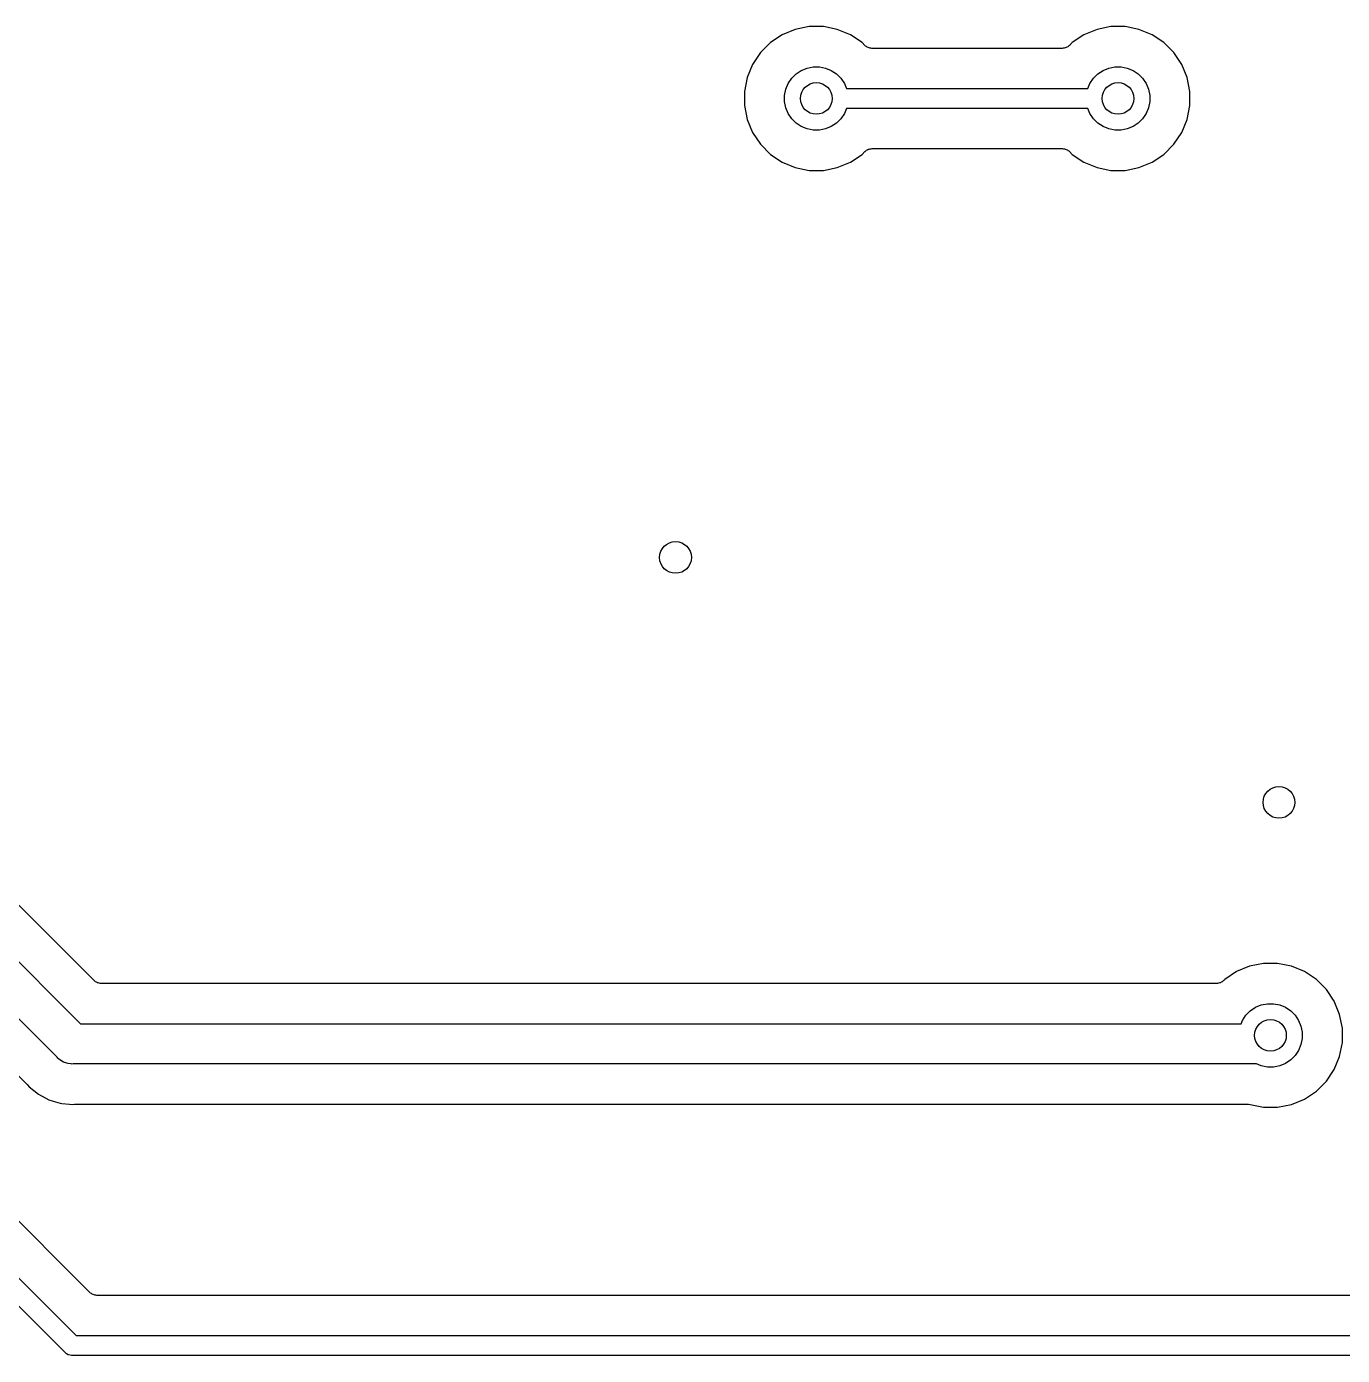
# Model space of a CAD drawing. Extents: x 0.71 to 5.18, y -2.28 to -0.62.
# Drawn here: x 3.397 to 4.052, y -2.265 to -1.604 of the extents above; entities that cross this region are included whole.
import ezdxf

# ---------------------------------------------------------------- set-up
doc = ezdxf.new("R2010")
doc.units = 0
doc.header["$MEASUREMENT"] = 0
doc.layers.add('BLACK', color=7, linetype='CONTINUOUS')

msp = doc.modelspace()

# ---------------------------------------------------------------- linework, layer by layer
at = {"layer": 'BLACK', "linetype": 'CONTINUOUS'}
for p, q in [((3.78648, -1.60425), (3.77957, -1.60563)), ((3.79352, -1.60425), (3.78648, -1.60425)), ((3.80043, -1.60563), (3.79352, -1.60425)), ((3.93648, -1.60425), (3.92957, -1.60563)), ((3.94352, -1.60425), (3.93648, -1.60425)), ((3.95043, -1.60563), (3.94352, -1.60425)), ((3.77307, -1.60832), (3.76721, -1.61223)), ((3.77957, -1.60563), (3.77307, -1.60832)), ((3.80693, -1.60832), (3.80043, -1.60563)), ((3.81279, -1.61223), (3.80693, -1.60832)), ((3.92307, -1.60832), (3.91721, -1.61223)), ((3.92957, -1.60563), (3.92307, -1.60832)), ((3.95693, -1.60832), (3.95043, -1.60563)), ((3.96279, -1.61223), (3.95693, -1.60832)), ((3.76223, -1.61721), (3.75832, -1.62307)), ((3.76721, -1.61223), (3.76223, -1.61721)), ((3.81417, -1.61361), (3.81279, -1.61223)), ((3.81453, -1.61391), (3.81417, -1.61361)), ((3.81488, -1.6142), (3.81453, -1.61391)), ((3.8149, -1.61422), (3.81488, -1.6142)), ((3.81492, -1.61423), (3.8149, -1.61422)), ((3.81533, -1.61445), (3.81492, -1.61423)), ((3.81574, -1.61467), (3.81533, -1.61445)), ((3.81576, -1.61468), (3.81574, -1.61467)), ((3.81578, -1.61469), (3.81576, -1.61468)), ((3.81622, -1.61483), (3.81578, -1.61469)), ((3.81667, -1.61497), (3.81622, -1.61483)), ((3.81669, -1.61497), (3.81667, -1.61497)), ((3.81672, -1.61498), (3.81669, -1.61497)), ((3.81717, -1.61503), (3.81672, -1.61498)), ((3.81764, -1.61508), (3.81717, -1.61503)), ((3.81769, -1.61508), (3.81764, -1.61508)), ((3.81771, -1.61508), (3.81769, -1.61508)), ((3.81769, -1.61508), (3.81769, -1.61508)), ((3.81769, -1.61508), (3.81769, -1.61508)), ((3.91229, -1.61508), (3.81771, -1.61508)), ((3.91275, -1.61503), (3.91229, -1.61508)), ((3.91321, -1.61499), (3.91275, -1.61503)), ((3.91324, -1.61499), (3.91321, -1.61499)), ((3.91327, -1.61498), (3.91324, -1.61499)), ((3.91371, -1.61485), (3.91327, -1.61498)), ((3.91415, -1.61472), (3.91371, -1.61485)), ((3.91418, -1.61471), (3.91415, -1.61472)), ((3.9142, -1.6147), (3.91418, -1.61471)), ((3.91461, -1.61448), (3.9142, -1.6147)), ((3.91502, -1.61427), (3.91461, -1.61448)), ((3.91504, -1.61426), (3.91502, -1.61427)), ((3.91506, -1.61424), (3.91504, -1.61426)), ((3.91542, -1.61395), (3.91506, -1.61424)), ((3.91578, -1.61366), (3.91542, -1.61395)), ((3.91582, -1.61363), (3.91578, -1.61366)), ((3.91583, -1.61361), (3.91582, -1.61363)), ((3.91582, -1.61363), (3.91582, -1.61363)), ((3.91582, -1.61363), (3.91582, -1.61363)), ((3.91721, -1.61223), (3.91583, -1.61361)), ((3.96777, -1.61721), (3.96279, -1.61223)), ((3.97168, -1.62307), (3.96777, -1.61721)), ((3.75832, -1.62307), (3.75563, -1.62957)), ((3.78254, -1.62604), (3.78541, -1.62486)), ((3.78541, -1.62486), (3.78845, -1.62425)), ((3.78845, -1.62425), (3.79155, -1.62425)), ((3.79155, -1.62425), (3.79459, -1.62486)), ((3.79459, -1.62486), (3.79746, -1.62604)), ((3.93254, -1.62604), (3.93541, -1.62486)), ((3.93541, -1.62486), (3.93845, -1.62425)), ((3.93845, -1.62425), (3.94155, -1.62425)), ((3.94155, -1.62425), (3.94459, -1.62486)), ((3.94459, -1.62486), (3.94746, -1.62604)), ((3.97437, -1.62957), (3.97168, -1.62307)), ((3.75563, -1.62957), (3.75425, -1.63648)), ((3.77604, -1.63254), (3.77777, -1.62996)), ((3.77777, -1.62996), (3.77996, -1.62777)), ((3.77996, -1.62777), (3.78254, -1.62604)), ((3.79746, -1.62604), (3.80004, -1.62777)), ((3.80004, -1.62777), (3.80223, -1.62996)), ((3.80223, -1.62996), (3.80396, -1.63254)), ((3.92604, -1.63254), (3.92777, -1.62996)), ((3.92777, -1.62996), (3.92996, -1.62777)), ((3.92996, -1.62777), (3.93254, -1.62604)), ((3.94746, -1.62604), (3.95004, -1.62777)), ((3.95004, -1.62777), (3.95223, -1.62996)), ((3.95223, -1.62996), (3.95396, -1.63254)), ((3.97575, -1.63648), (3.97437, -1.62957)), ((3.75425, -1.63648), (3.75425, -1.64352)), ((3.77425, -1.63845), (3.77486, -1.63541)), ((3.77425, -1.64155), (3.77425, -1.63845)), ((3.77486, -1.63541), (3.77604, -1.63254)), ((3.80396, -1.63254), (3.80501, -1.63508)), ((3.80501, -1.63508), (3.92499, -1.63508)), ((3.92499, -1.63508), (3.92604, -1.63254)), ((3.95396, -1.63254), (3.95514, -1.63541)), ((3.95514, -1.63541), (3.95575, -1.63845)), ((3.95575, -1.63845), (3.95575, -1.64155)), ((3.97575, -1.64352), (3.97575, -1.63648)), ((3.75425, -1.64352), (3.75563, -1.65043)), ((3.77486, -1.64459), (3.77425, -1.64155)), ((3.77604, -1.64746), (3.77486, -1.64459)), ((3.80501, -1.64492), (3.80396, -1.64746)), ((3.92499, -1.64492), (3.80501, -1.64492)), ((3.92604, -1.64746), (3.92499, -1.64492)), ((3.95514, -1.64459), (3.95396, -1.64746)), ((3.95575, -1.64155), (3.95514, -1.64459)), ((3.97437, -1.65043), (3.97575, -1.64352)), ((3.75563, -1.65043), (3.75832, -1.65693)), ((3.77777, -1.65004), (3.77604, -1.64746)), ((3.77996, -1.65223), (3.77777, -1.65004)), ((3.80223, -1.65004), (3.80004, -1.65223)), ((3.80396, -1.64746), (3.80223, -1.65004)), ((3.92777, -1.65004), (3.92604, -1.64746)), ((3.92996, -1.65223), (3.92777, -1.65004)), ((3.95223, -1.65004), (3.95004, -1.65223)), ((3.95396, -1.64746), (3.95223, -1.65004)), ((3.97168, -1.65693), (3.97437, -1.65043)), ((3.75832, -1.65693), (3.76223, -1.66279)), ((3.78254, -1.65396), (3.77996, -1.65223)), ((3.78541, -1.65514), (3.78254, -1.65396)), ((3.78845, -1.65575), (3.78541, -1.65514)), ((3.79155, -1.65575), (3.78845, -1.65575)), ((3.79459, -1.65514), (3.79155, -1.65575)), ((3.79746, -1.65396), (3.79459, -1.65514)), ((3.80004, -1.65223), (3.79746, -1.65396)), ((3.93254, -1.65396), (3.92996, -1.65223)), ((3.93541, -1.65514), (3.93254, -1.65396)), ((3.93845, -1.65575), (3.93541, -1.65514)), ((3.94155, -1.65575), (3.93845, -1.65575)), ((3.94459, -1.65514), (3.94155, -1.65575)), ((3.94746, -1.65396), (3.94459, -1.65514)), ((3.95004, -1.65223), (3.94746, -1.65396)), ((3.96777, -1.66279), (3.97168, -1.65693)), ((3.76223, -1.66279), (3.76721, -1.66777)), ((3.81724, -1.66497), (3.81771, -1.66492)), ((3.81771, -1.66492), (3.91229, -1.66492)), ((3.91229, -1.66492), (3.91231, -1.66492)), ((3.91231, -1.66492), (3.91231, -1.66492)), ((3.91231, -1.66492), (3.91231, -1.66492)), ((3.91231, -1.66492), (3.91236, -1.66492)), ((3.91236, -1.66492), (3.91282, -1.66497)), ((3.96279, -1.66777), (3.96777, -1.66279)), ((3.76721, -1.66777), (3.77307, -1.67168)), ((3.80693, -1.67168), (3.81279, -1.66777)), ((3.81279, -1.66777), (3.81417, -1.66639)), ((3.81417, -1.66639), (3.81418, -1.66637)), ((3.81418, -1.66637), (3.81422, -1.66634)), ((3.81418, -1.66637), (3.81418, -1.66637)), ((3.81418, -1.66637), (3.81418, -1.66637)), ((3.81422, -1.66634), (3.81458, -1.66605)), ((3.81458, -1.66605), (3.81494, -1.66576)), ((3.81494, -1.66576), (3.81496, -1.66574)), ((3.81496, -1.66574), (3.81498, -1.66573)), ((3.81498, -1.66573), (3.81539, -1.66552)), ((3.81539, -1.66552), (3.8158, -1.6653)), ((3.8158, -1.6653), (3.81582, -1.66529)), ((3.81582, -1.66529), (3.81585, -1.66528)), ((3.81585, -1.66528), (3.81629, -1.66515)), ((3.81629, -1.66515), (3.81673, -1.66502)), ((3.81673, -1.66502), (3.81676, -1.66501)), ((3.81676, -1.66501), (3.81679, -1.66501)), ((3.81679, -1.66501), (3.81724, -1.66497)), ((3.91282, -1.66497), (3.91328, -1.66502)), ((3.91328, -1.66502), (3.91331, -1.66503)), ((3.91331, -1.66503), (3.91333, -1.66503)), ((3.91333, -1.66503), (3.91378, -1.66517)), ((3.91378, -1.66517), (3.91422, -1.66531)), ((3.91422, -1.66531), (3.91424, -1.66532)), ((3.91424, -1.66532), (3.91426, -1.66533)), ((3.91426, -1.66533), (3.91467, -1.66555)), ((3.91467, -1.66555), (3.91508, -1.66577)), ((3.91508, -1.66577), (3.9151, -1.66578)), ((3.9151, -1.66578), (3.91512, -1.6658)), ((3.91512, -1.6658), (3.91547, -1.66609)), ((3.91547, -1.66609), (3.91583, -1.66639)), ((3.91583, -1.66639), (3.91721, -1.66777)), ((3.91721, -1.66777), (3.92307, -1.67168)), ((3.95693, -1.67168), (3.96279, -1.66777)), ((3.77307, -1.67168), (3.77957, -1.67437)), ((3.77957, -1.67437), (3.78648, -1.67575)), ((3.78648, -1.67575), (3.79352, -1.67575)), ((3.79352, -1.67575), (3.80043, -1.67437)), ((3.80043, -1.67437), (3.80693, -1.67168)), ((3.92307, -1.67168), (3.92957, -1.67437)), ((3.92957, -1.67437), (3.93648, -1.67575)), ((3.93648, -1.67575), (3.94352, -1.67575)), ((3.94352, -1.67575), (3.95043, -1.67437)), ((3.95043, -1.67437), (3.95693, -1.67168)), ((3.43096, -2.07854), (3.18243, -1.83)), ((3.16742, -1.84328), (3.42414, -2.1)), ((3.41258, -2.11672), (3.15586, -1.86)), ((3.27325, -2.00568), (3.39757, -2.13)), ((3.42886, -2.23361), (3.24476, -2.04952)), ((3.22575, -2.05879), (3.42204, -2.25508)), ((3.41635, -2.26331), (3.22257, -2.06953)), ((3.99888, -2.07413), (3.99303, -2.07805)), ((4.00539, -2.07144), (3.99888, -2.07413)), ((4.01229, -2.07007), (4.00539, -2.07144)), ((4.01933, -2.07007), (4.01229, -2.07007)), ((4.02624, -2.07144), (4.01933, -2.07007)), ((4.03275, -2.07413), (4.02624, -2.07144)), ((4.0386, -2.07805), (4.03275, -2.07413)), ((3.43132, -2.07883), (3.43096, -2.07854)), ((3.43167, -2.07913), (3.43132, -2.07883)), ((3.4317, -2.07914), (3.43167, -2.07913)), ((3.43172, -2.07915), (3.4317, -2.07914)), ((3.43212, -2.07937), (3.43172, -2.07915)), ((3.43253, -2.0796), (3.43212, -2.07937)), ((3.43255, -2.0796), (3.43253, -2.0796)), ((3.43258, -2.07962), (3.43255, -2.0796)), ((3.43302, -2.07975), (3.43258, -2.07962)), ((3.43346, -2.07989), (3.43302, -2.07975)), ((3.43348, -2.07989), (3.43346, -2.07989)), ((3.43351, -2.0799), (3.43348, -2.07989)), ((3.43397, -2.07995), (3.43351, -2.0799)), ((3.43443, -2.08), (3.43397, -2.07995)), ((3.43448, -2.08), (3.43443, -2.08)), ((3.4345, -2.08), (3.43448, -2.08)), ((3.43448, -2.08), (3.43448, -2.08)), ((3.43448, -2.08), (3.43448, -2.08)), ((3.989, -2.08), (3.4345, -2.08)), ((3.98946, -2.07995), (3.989, -2.08)), ((3.98992, -2.07991), (3.98946, -2.07995)), ((3.98994, -2.07991), (3.98992, -2.07991)), ((3.98997, -2.0799), (3.98994, -2.07991)), ((3.99041, -2.07977), (3.98997, -2.0799)), ((3.99086, -2.07964), (3.99041, -2.07977)), ((3.99088, -2.07963), (3.99086, -2.07964)), ((3.99091, -2.07962), (3.99088, -2.07963)), ((3.99131, -2.07941), (3.99091, -2.07962)), ((3.99172, -2.07919), (3.99131, -2.07941)), ((3.99174, -2.07918), (3.99172, -2.07919)), ((3.99177, -2.07916), (3.99174, -2.07918)), ((3.99212, -2.07887), (3.99177, -2.07916)), ((3.99249, -2.07858), (3.99212, -2.07887)), ((3.99252, -2.07855), (3.99249, -2.07858)), ((3.99254, -2.07854), (3.99252, -2.07855)), ((3.99252, -2.07855), (3.99252, -2.07855)), ((3.99252, -2.07855), (3.99252, -2.07855)), ((3.99303, -2.07805), (3.99254, -2.07854)), ((4.04358, -2.08303), (4.0386, -2.07805)), ((4.04749, -2.08888), (4.04358, -2.08303)), ((4.00358, -2.09577), (4.00577, -2.09358)), ((4.00577, -2.09358), (4.00835, -2.09186)), ((4.00835, -2.09186), (4.01122, -2.09067)), ((4.01122, -2.09067), (4.01426, -2.09007)), ((4.01426, -2.09007), (4.01736, -2.09007)), ((4.01736, -2.09007), (4.02041, -2.09067)), ((4.02041, -2.09067), (4.02327, -2.09186)), ((4.02327, -2.09186), (4.02585, -2.09358)), ((4.02585, -2.09358), (4.02805, -2.09577)), ((4.05019, -2.09539), (4.04749, -2.08888)), ((3.42414, -2.1), (4.00118, -2.1)), ((4.00118, -2.1), (4.00186, -2.09835)), ((4.00186, -2.09835), (4.00358, -2.09577)), ((4.02805, -2.09577), (4.02977, -2.09835)), ((4.02977, -2.09835), (4.03096, -2.10122)), ((4.05156, -2.10229), (4.05019, -2.09539)), ((4.03096, -2.10122), (4.03156, -2.10426)), ((4.03156, -2.10736), (4.03096, -2.11041)), ((4.03156, -2.10426), (4.03156, -2.10736)), ((4.05156, -2.10933), (4.05156, -2.10229)), ((4.02977, -2.11327), (4.02805, -2.11585)), ((4.03096, -2.11041), (4.02977, -2.11327)), ((4.05019, -2.11624), (4.05156, -2.10933)), ((3.41289, -2.11711), (3.41258, -2.11672)), ((3.41328, -2.11742), (3.41289, -2.11711)), ((3.41442, -2.11835), (3.41328, -2.11742)), ((3.41328, -2.11742), (3.41328, -2.11742)), ((3.41577, -2.11908), (3.41442, -2.11835)), ((3.41615, -2.11928), (3.41577, -2.11908)), ((3.41804, -2.11986), (3.41615, -2.11928)), ((3.41951, -2.12), (3.41804, -2.11986)), ((3.42, -2.12005), (3.41951, -2.12)), ((3.41951, -2.12), (3.41951, -2.12)), ((3.42049, -2.12), (3.42, -2.12005)), ((4.00891, -2.12), (3.42049, -2.12)), ((4.01122, -2.12096), (4.00891, -2.12)), ((4.02327, -2.11977), (4.02041, -2.12096)), ((4.02585, -2.11805), (4.02327, -2.11977)), ((4.02805, -2.11585), (4.02585, -2.11805)), ((4.04749, -2.12275), (4.05019, -2.11624)), ((4.01426, -2.12156), (4.01122, -2.12096)), ((4.01736, -2.12156), (4.01426, -2.12156)), ((4.02041, -2.12096), (4.01736, -2.12156)), ((4.04358, -2.1286), (4.04749, -2.12275)), ((3.39757, -2.13), (3.39762, -2.13005)), ((3.39762, -2.13005), (3.39775, -2.13021)), ((3.39775, -2.13021), (3.3979, -2.13036)), ((3.3979, -2.13036), (3.39868, -2.13132)), ((3.39868, -2.13132), (3.40325, -2.13506)), ((4.03275, -2.13749), (4.0386, -2.13358)), ((4.0386, -2.13358), (4.04358, -2.1286)), ((3.40325, -2.13506), (3.40846, -2.13785)), ((3.40846, -2.13785), (3.41059, -2.13849)), ((3.41059, -2.13849), (3.41412, -2.13957)), ((3.41412, -2.13957), (3.41494, -2.13965)), ((3.41494, -2.13965), (3.41494, -2.13965)), ((3.41494, -2.13965), (3.41877, -2.14002)), ((3.41877, -2.14002), (3.41877, -2.14002)), ((3.41877, -2.14002), (3.42, -2.14015)), ((3.42, -2.14015), (3.42123, -2.14002)), ((3.42123, -2.14002), (3.4213, -2.14002)), ((3.4213, -2.14002), (3.42151, -2.14002)), ((3.42151, -2.14002), (3.42172, -2.14)), ((3.42172, -2.14), (4.00395, -2.14)), ((4.00395, -2.14), (4.00396, -2.14)), ((4.00396, -2.14), (4.00396, -2.14)), ((4.00396, -2.14), (4.00396, -2.14)), ((4.00396, -2.14), (4.00402, -2.14)), ((4.00402, -2.14), (4.00447, -2.14005)), ((4.00447, -2.14005), (4.00493, -2.1401)), ((4.00493, -2.1401), (4.01229, -2.14156)), ((4.01933, -2.14156), (4.02624, -2.14019)), ((4.02624, -2.14019), (4.03275, -2.13749)), ((4.01229, -2.14156), (4.01933, -2.14156)), ((3.42922, -2.23391), (3.42886, -2.23361)), ((3.42957, -2.2342), (3.42922, -2.23391)), ((3.42959, -2.23422), (3.42957, -2.2342)), ((3.42961, -2.23423), (3.42959, -2.23422)), ((3.43002, -2.23445), (3.42961, -2.23423)), ((3.43042, -2.23467), (3.43002, -2.23445)), ((3.43045, -2.23468), (3.43042, -2.23467)), ((3.43047, -2.23469), (3.43045, -2.23468)), ((3.43091, -2.23483), (3.43047, -2.23469)), ((3.43135, -2.23497), (3.43091, -2.23483)), ((3.43138, -2.23497), (3.43135, -2.23497)), ((3.43141, -2.23498), (3.43138, -2.23497)), ((3.43187, -2.23503), (3.43141, -2.23498)), ((3.43232, -2.23508), (3.43187, -2.23503)), ((3.43238, -2.23508), (3.43232, -2.23508)), ((3.43239, -2.23508), (3.43238, -2.23508)), ((3.43238, -2.23508), (3.43238, -2.23508)), ((3.43238, -2.23508), (3.43238, -2.23508)), ((4.60761, -2.23508), (3.43239, -2.23508)), ((3.42204, -2.25508), (4.61796, -2.25508)), ((3.4165, -2.2635), (3.41635, -2.26331)), ((3.41669, -2.26365), (3.4165, -2.2635)), ((3.41725, -2.26411), (3.41669, -2.26365)), ((3.41811, -2.26457), (3.41725, -2.26411)), ((3.41904, -2.26485), (3.41811, -2.26457)), ((3.41976, -2.26492), (3.41904, -2.26485)), ((3.42, -2.26494), (3.41976, -2.26492)), ((3.41976, -2.26492), (3.41976, -2.26492)), ((3.42024, -2.26492), (3.42, -2.26494)), ((4.61976, -2.26492), (3.42024, -2.26492))]:
    msp.add_line(p, q, dxfattribs=at)
at = {"layer": 'BLACK'}
for centre in [(3.79, -1.64), (3.94, -1.64), (3.72, -1.86821), (4.02, -1.99), (4.01581, -2.10581)]:
    msp.add_circle(centre, 0.007874, dxfattribs=at)

doc.saveas('drawing.dxf')
